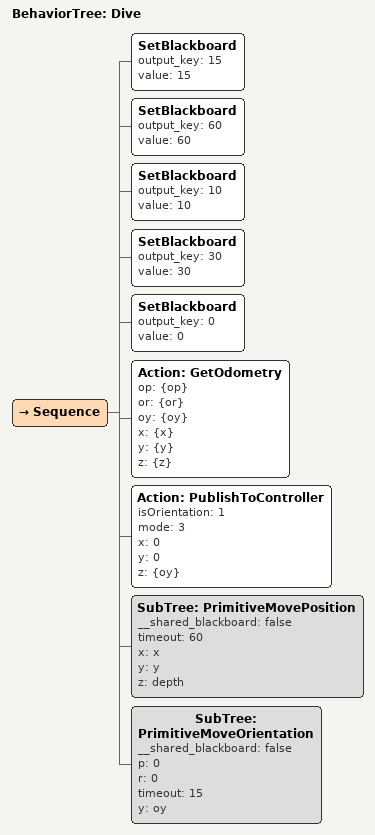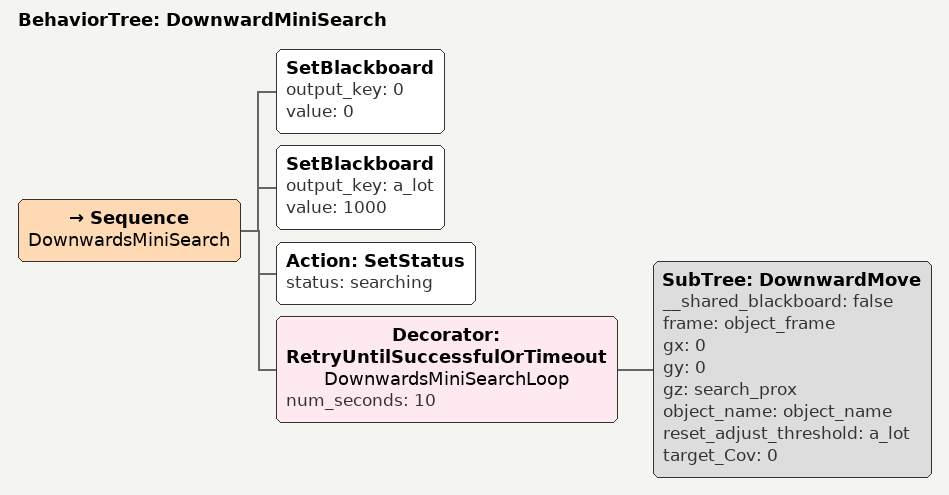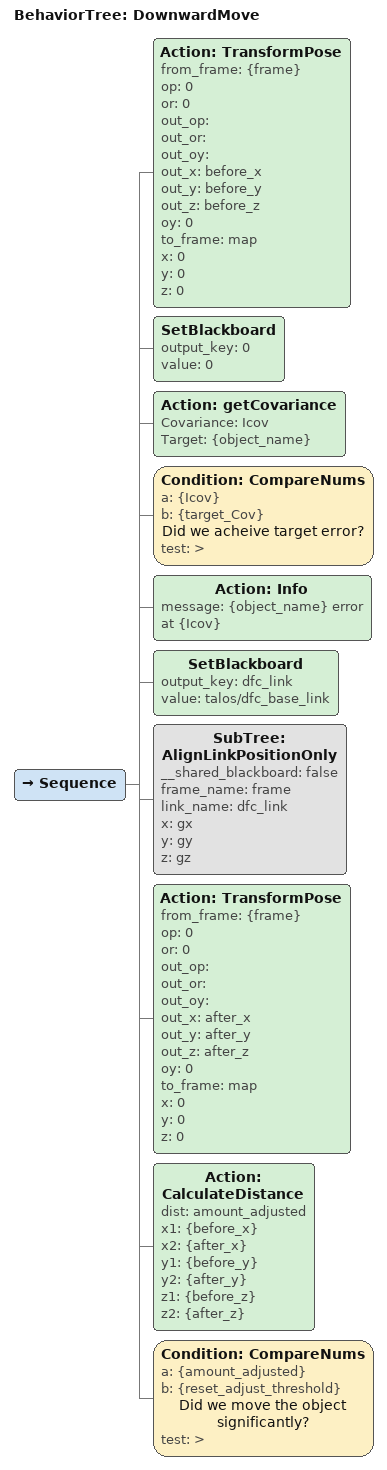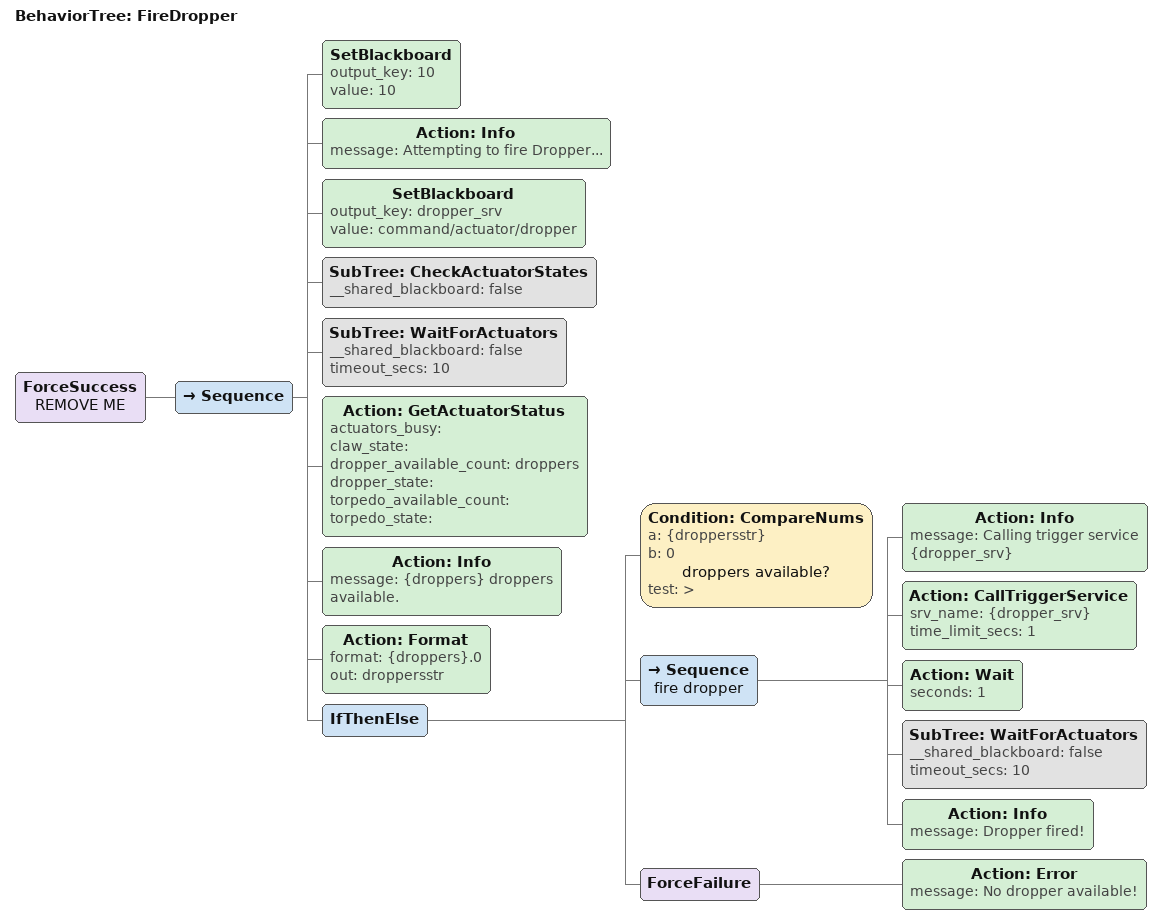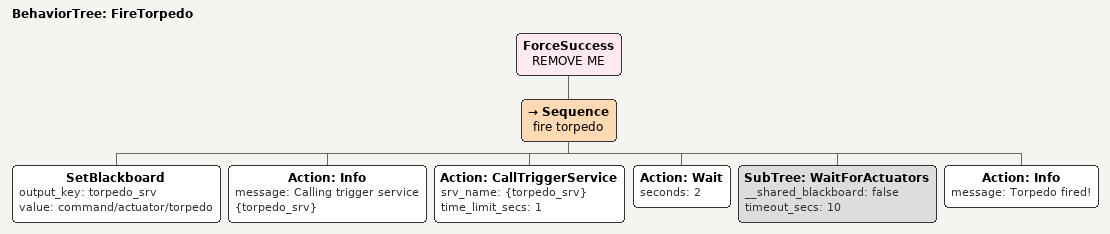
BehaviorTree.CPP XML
<BehaviorTree ID="Dive">
    <Sequence>
        <SetBlackboard output_key="15" value="15"/>
        <SetBlackboard output_key="60" value="60"/>
        <SetBlackboard output_key="10" value="10"/>
        <SetBlackboard output_key="30" value="30"/>
        <SetBlackboard output_key="0" value="0"/>
        <Action ID="GetOdometry" op="{op}" or="{or}" oy="{oy}" x="{x}" y="{y}" z="{z}"/>
        <Action ID="PublishToController" isOrientation="1" mode="3" x="0" y="0" z="{oy}"/>
        <SubTree ID="PrimitiveMovePosition" __shared_blackboard="false" timeout="60" x="x" y="y" z="depth"/>
        <SubTree ID="PrimitiveMoveOrientation" __shared_blackboard="false" p="0" r="0" timeout="15" y="oy"/>
    </Sequence>
</BehaviorTree>

<BehaviorTree ID="DownwardMiniSearch">
    <Sequence name="DownwardsMiniSearch">
        <SetBlackboard output_key="0" value="0"/>
        <SetBlackboard output_key="a_lot" value="1000"/>
        <Action ID="SetStatus" status="searching"/>
        <Decorator ID="RetryUntilSuccessfulOrTimeout" name="DownwardsMiniSearchLoop" num_seconds="10">
            <SubTree ID="DownwardMove" __shared_blackboard="false" frame="object_frame" gx="0" gy="0" gz="search_prox" object_name="object_name" reset_adjust_threshold="a_lot" target_Cov="0"/>
        </Decorator>
    </Sequence>
</BehaviorTree>

<BehaviorTree ID="DownwardMove">
    <Sequence>
        <Action ID="TransformPose" from_frame="{frame}" op="0" or="0" out_op="" out_or="" out_oy="" out_x="before_x" out_y="before_y" out_z="before_z" oy="0" to_frame="map" x="0" y="0" z="0"/>
        <SetBlackboard output_key="0" value="0"/>
        <Action Covariance="Icov" ID="getCovariance" Target="{object_name}"/>
        <Condition ID="CompareNums" a="{Icov}" b="{target_Cov}" name="Did we acheive target error?" test=">"/>
        <Action ID="Info" message="{object_name} error at {Icov}"/>
        <SetBlackboard output_key="dfc_link" value="talos/dfc_base_link"/>
        <SubTree ID="AlignLinkPositionOnly" __shared_blackboard="false" frame_name="frame" link_name="dfc_link" x="gx" y="gy" z="gz"/>
        <Action ID="TransformPose" from_frame="{frame}" op="0" or="0" out_op="" out_or="" out_oy="" out_x="after_x" out_y="after_y" out_z="after_z" oy="0" to_frame="map" x="0" y="0" z="0"/>
        <Action ID="CalculateDistance" dist="amount_adjusted" x1="{before_x}" x2="{after_x}" y1="{before_y}" y2="{after_y}" z1="{before_z}" z2="{after_z}"/>
        <Condition ID="CompareNums" a="{amount_adjusted}" b="{reset_adjust_threshold}" name="Did we move the object significantly?" test=">"/>
    </Sequence>
</BehaviorTree>

<BehaviorTree ID="FireDropper">
    <ForceSuccess name="REMOVE ME">
        <Sequence>
            <SetBlackboard output_key="10" value="10"/>
            <Action ID="Info" message="Attempting to fire Dropper..."/>
            <SetBlackboard output_key="dropper_srv" value="command/actuator/dropper"/>
            <SubTree ID="CheckActuatorStates" __shared_blackboard="false"/>
            <SubTree ID="WaitForActuators" __shared_blackboard="false" timeout_secs="10"/>
            <Action ID="GetActuatorStatus" actuators_busy="" claw_state="" dropper_available_count="droppers" dropper_state="" torpedo_available_count="" torpedo_state=""/>
            <Action ID="Info" message="{droppers} droppers available."/>
            <Action ID="Format" format="{droppers}.0" out="droppersstr"/>
            <IfThenElse>
                <Condition ID="CompareNums" a="{droppersstr}" b="0" name="droppers available?" test=">"/>
                <Sequence name="fire dropper">
                    <Action ID="Info" message="Calling trigger service {dropper_srv}"/>
                    <Action ID="CallTriggerService" srv_name="{dropper_srv}" time_limit_secs="1"/>
                    <Action ID="Wait" seconds="1"/>
                    <SubTree ID="WaitForActuators" __shared_blackboard="false" timeout_secs="10"/>
                    <Action ID="Info" message="Dropper fired!"/>
                </Sequence>
                <ForceFailure>
                    <Action ID="Error" message="No dropper available!"/>
                </ForceFailure>
            </IfThenElse>
        </Sequence>
    </ForceSuccess>
</BehaviorTree>

<BehaviorTree ID="FireTorpedo">
    <ForceSuccess name="REMOVE ME">
        <Sequence name="fire torpedo">
            <SetBlackboard output_key="torpedo_srv" value="command/actuator/torpedo"/>
            <Action ID="Info" message="Calling trigger service {torpedo_srv}"/>
            <Action ID="CallTriggerService" srv_name="{torpedo_srv}" time_limit_secs="1"/>
            <Action ID="Wait" seconds="2"/>
            <SubTree ID="WaitForActuators" __shared_blackboard="false" timeout_secs="10"/>
            <Action ID="Info" message="Torpedo fired!"/>
        </Sequence>
    </ForceSuccess>
</BehaviorTree>
